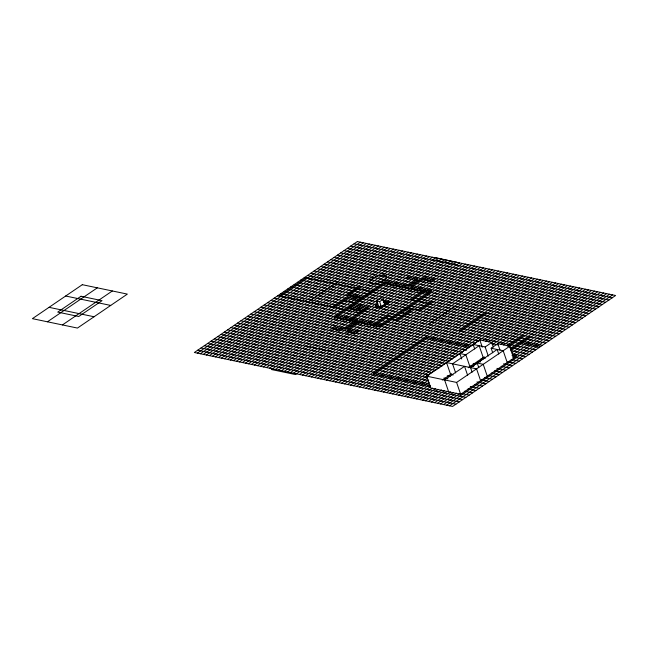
<?xml version="1.0" encoding="UTF-8"?>
<svg xmlns="http://www.w3.org/2000/svg" width="648" height="648" viewBox="0 0 648 648"><rect width="100%" height="100%" fill="white"/><g stroke="black" fill="none" stroke-linecap="round" stroke-linejoin="round"><path stroke-width="0.97" d="M47.417 321.797L97.322 287.834M62.427 324.932L112.331 290.968M279.636 295.788L306.253 277.676M197.348 353.12L360.369 242.182M200.345 353.751L363.374 242.806M203.351 354.375L366.379 243.429M206.356 355.007L369.376 244.061M209.361 355.631L372.381 244.685M212.358 356.254L375.386 245.317M215.363 356.886L378.392 245.94M218.368 357.51L381.389 246.572M221.365 358.142L384.394 247.196M224.37 358.765L387.399 247.828M227.375 359.397L390.396 248.451M230.38 360.021L393.401 249.083M233.377 360.653L396.406 249.707M236.382 361.276L399.403 250.331M239.387 361.908L402.408 250.962M242.384 362.532L405.413 251.586M245.389 363.155L408.418 252.218M357.299 288.336L347.32 295.132L362.329 298.266M248.395 363.787L411.415 252.841M333.688 307.079L348.041 297.311L360.053 299.822M251.392 364.411L414.42 253.473M254.397 365.043L417.425 254.097M257.402 365.666L420.422 254.729M260.407 366.298L423.428 255.353M263.404 366.922L426.433 255.984M266.409 367.554L429.438 256.608M269.414 368.177L432.435 257.232M275.416 369.433L438.445 258.487M378.359 306.059L376.618 300.98L379.947 298.712L382.952 299.344L384.685 304.422M349.061 320.647L368.412 307.484L353.395 304.349M278.421 370.057L377.071 302.924M382.085 299.514L441.442 259.119M376.618 300.98L379.623 301.604L382.952 299.344M384.523 300.858L389.772 301.96L381.243 307.768L375.986 306.666L375.638 305.654L378.132 303.953M281.418 370.688L375.897 306.399M383.414 301.279L444.447 259.743M284.423 371.312L380.57 305.888M384.75 303.045L447.452 260.375M375.638 305.654L380.894 306.755L386.718 302.786L387.059 303.807M287.429 371.944L450.449 260.998M290.434 372.568L453.454 261.63M293.431 373.199L456.459 262.254M459.464 262.886L295.391 374.536L271.366 369.522L435.699 257.685L459.392 262.934M299.441 374.455L462.461 263.509M373.086 325.669L389.108 314.766M425.704 289.859L411.35 299.627L429.365 303.394M302.438 375.079L465.466 264.133M305.443 375.71L468.472 264.765M308.448 376.334L471.469 265.388M311.445 376.958L474.474 266.02M314.45 377.59L477.479 266.644M317.455 378.213L480.476 267.276M432.078 301.547L419.386 310.19L407.373 307.679M320.46 378.845L483.481 267.899M323.457 379.469L486.486 268.531M326.462 380.101L489.491 269.155M329.468 380.724L492.488 269.787M332.464 381.356L495.493 270.41M335.47 381.98L498.498 271.042M338.475 382.612L501.495 271.666M341.472 383.235L504.5 272.29M344.477 383.867L507.505 272.921M347.482 384.491L510.503 273.545M350.487 385.115L513.508 274.177M353.484 385.746L516.513 274.801M356.489 386.37L519.518 275.432M359.494 387.002L522.515 276.056M362.491 387.626L525.52 276.688M365.496 388.257L528.525 277.312M368.501 388.881L531.522 277.943M371.498 389.513L534.527 278.567M459.505 330.958L486.122 312.846M374.504 390.137L537.532 279.191M377.509 390.768L540.529 279.823M380.514 391.392L543.534 280.446M383.511 392.016L546.539 281.078M386.516 392.648L549.545 281.702M389.521 393.271L552.542 282.334M392.518 393.903L555.547 282.957M395.523 394.527L558.552 283.589M398.528 395.159L561.549 284.213M511.977 355.234L516.602 356.206L460.655 394.276L430.628 387.998L426.57 376.156L479.804 339.925L491.816 342.436L493.379 346.996M401.525 395.782L427.445 378.149M482.622 340.597L564.554 284.845M404.53 396.414L428.774 379.914M485.627 341.221L567.559 285.468M407.535 397.038L429.268 382.247M488.633 341.852L570.556 286.092M410.54 397.67L429.762 384.58M474.709 349.013L473.153 344.453L485.158 346.964L573.561 286.724M413.537 398.293L430.264 386.913M492.124 344.817L576.566 287.348M442.276 380.076L451.64 373.702M416.543 398.917L432.427 388.112M444.131 380.149L464.551 366.331L467.67 375.443M492.723 352.779L491.168 348.219L579.571 287.979M419.548 399.549L435.432 388.735M500.637 344.363L582.568 288.603M468.237 367.748L484.259 356.846M422.545 400.172L438.429 389.367M470.205 367.748L485.247 357.502M503.642 344.987L585.573 289.235M425.55 400.804L441.434 389.991M506.647 345.619L588.578 289.859M507.732 346.21L523.535 335.453M428.555 401.428L444.439 390.623M509.644 346.243L591.575 290.49M426.57 376.156L456.597 382.425L509.83 346.202L513.888 358.044M431.552 402.06L447.444 391.246M510.146 348.575L594.581 291.114M510.413 349.734L529.546 336.709M434.557 402.683L450.441 391.878M510.64 350.908L597.586 291.746M437.562 403.315L453.446 392.502M511.969 352.674L600.583 292.37M440.567 403.939L456.451 393.134M512.463 355.015L603.588 292.993M443.564 404.571L459.448 393.757M512.957 357.348L606.593 293.625M446.569 405.194L609.598 294.249M449.574 405.818L612.595 294.881M350.033 293.285L360.086 286.505M365.043 296.42L375.095 289.64M428.344 324.446L455.115 306.366M311.194 299.967L338.11 281.912M432.726 259.71L456.751 264.724M354.043 243.818L612.271 297.772M350.714 246.078L608.95 300.032M347.385 248.346L605.621 302.3M344.064 250.606L602.292 304.56M340.735 252.874L598.963 306.828M337.406 255.134L595.642 309.088M334.076 257.402L592.312 311.356M434.508 279.863L423.995 277.668L410.686 286.724L431.706 291.114L379.088 326.924L334.052 317.512L386.67 281.702L407.689 286.1L417.668 279.304L407.163 277.109M330.755 259.662L588.983 313.616M422.788 279.823L431.795 281.71M327.426 261.93L585.654 315.884M324.097 264.19L582.333 318.152M320.768 266.458L579.004 320.412M317.447 268.718L575.675 322.68M383.956 283.549L429 292.961M314.118 270.986L572.346 324.94M310.789 273.245L569.025 327.208M307.46 275.513L565.696 329.468M304.754 277.36L372.308 291.479M304.139 277.773L562.367 331.736M300.81 280.041L559.038 333.995M297.481 282.309L379.598 299.465M382.571 300.081L555.717 336.263M348.365 294.419L363.382 297.554M384.402 301.944L387.399 302.576M383.211 302.057L386.718 302.786M294.151 284.569L377.266 301.936M386.168 303.799L552.388 338.523M405.089 309.226L411.099 310.481L396.738 320.25L384.734 317.747M290.831 286.837L376.909 304.819M382.838 306.059L549.059 340.791M343.667 300.283L355.679 302.794M400.715 312.206L406.725 313.462M287.501 289.097L545.729 343.051M284.172 291.365L542.408 345.319M350.074 306.609L365.083 309.744M521.227 342.371L540.74 346.453M280.851 293.625L539.079 347.579M347.36 308.456L362.37 311.591M278.138 295.472L345.692 309.59M277.522 295.893L535.75 349.847M509.83 346.202L497.818 343.691L500.005 350.066M274.193 298.153L478.994 340.945M491.856 343.634L497.794 344.874M509.668 347.352L532.421 352.107M270.864 300.421L475.673 343.213M511.288 350.649L529.1 354.375M336.766 315.665L357.785 320.055L344.477 329.111L333.963 326.916M381.802 325.077L360.782 320.687L347.474 329.743L357.988 331.938M491.168 348.219L503.18 350.73L507.23 362.572M267.543 302.681L472.343 345.473M511.92 353.743L525.771 356.635M470.821 346.639L426.522 337.381L373.289 373.604L430.385 385.536M264.214 304.949L469.014 347.741M512.552 356.837L522.442 358.903M260.885 307.209L466.682 350.212M511.199 359.51L519.113 361.163M257.556 309.477L462.364 352.269M507.87 361.778L515.792 363.431M482.752 357.461L485.522 358.036M254.235 311.737L459.035 354.529M480.8 359.081L482.776 359.494M503.561 363.836L512.463 365.691M331.25 328.763L340.257 330.65M346.267 331.906L355.274 333.785M250.906 314.005L455.706 356.797M477.471 361.341L480.443 361.965M501.22 366.306L509.134 367.959M247.577 316.264L452.377 359.057M473.161 363.398L476.126 364.022M496.903 368.364L505.805 370.227M244.247 318.533L449.056 361.325M470.821 365.869L473.785 366.493M494.562 370.834L502.484 372.487M240.926 320.792L445.727 363.585M491.241 373.094L499.154 374.755M237.597 323.06L442.398 365.853M487.912 375.362L495.825 377.014M234.268 325.32L439.069 368.113M484.583 377.622L492.496 379.283M230.939 327.588L435.748 370.381M481.253 379.89L489.175 381.542M453.163 374.949L450.587 374.414L446.537 362.564L476.564 368.842L480.614 380.692M65.667 296.014L110.711 305.427M227.618 329.848L432.419 372.649M447.258 375.743L450.23 376.367M476.944 381.947L485.846 383.81M224.289 332.116L429.089 374.909M443.929 378.011L447.89 378.837M474.603 384.418L482.517 386.07M220.96 334.384L427.745 377.59M470.286 386.475L479.188 388.338M217.631 336.644L428.377 380.676M467.945 388.946L475.867 390.598M214.31 338.912L429 383.77M464.624 391.214L472.538 392.866M49.037 307.338L94.073 316.751M210.981 341.172L430.62 387.067M461.295 393.474L469.209 395.126M207.652 343.44L465.88 397.394M204.323 345.7L462.559 399.654M201.002 347.968L459.23 401.922M197.672 350.228L455.9 404.182M305.897 346.016L329.743 351.159M498.733 354.027L497.17 349.475L470.553 367.586L472.117 372.146M485.158 346.964L488.284 356.076M479.804 339.925L482.298 347.215M483.214 357.558L479.156 345.708L452.539 363.82L455.657 372.932M487.272 376.164L483.214 364.314L477.212 363.058L478.767 367.619M469.905 366.614L465.847 354.764L459.845 353.508L461.716 358.976M456.597 382.425L460.655 394.276M444.585 379.914L448.643 391.765M379.623 301.604L381.364 306.682M380.894 306.755L381.243 307.768M82.304 284.691L32.4 318.654L77.444 328.066L127.348 294.103L82.304 284.691M81.008 296.257L57.721 312.109L78.74 316.499L102.028 300.656L81.008 296.257M357.372 241.55L194.343 352.496L452.571 406.45L615.6 295.504L357.372 241.55M374.682 283.881A8.716 3.515 -18.9 0 0 386.459 276.89A8.716 3.515 -18.9 0 0 373.37 277.903A8.716 3.515 -18.9 0 0 374.682 283.881"/></g></svg>
